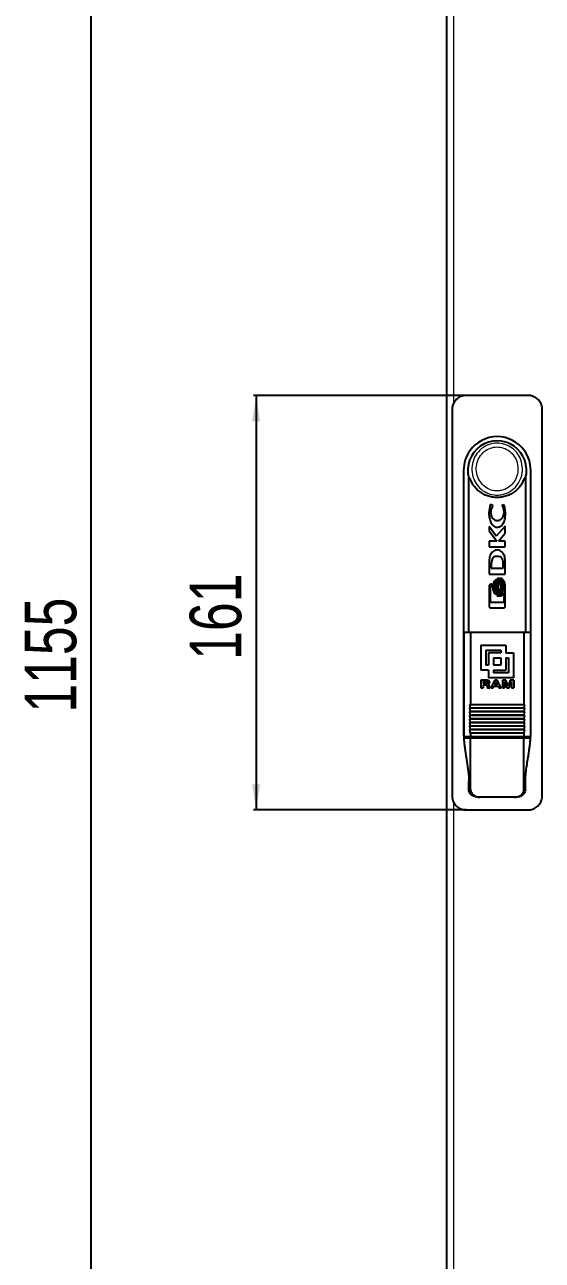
# Model space of a CAD drawing. Header units: millimetres. Extents: x -542 to 1728, y -422 to 1043.
# Drawn here: x -542 to -341.2, y 58.2 to 538.1 of the extents above; entities that cross this region are included whole.
import ezdxf

# ---------------------------------------------------------------- set-up
doc = ezdxf.new("R2010")
doc.units = ezdxf.units.MM
doc.layers.add('FORMAT', color=7, linetype='Continuous')
doc.styles.add('SLDTEXTSTYLE0', font='TXT', dxfattribs={"width": 0.75})
doc.dimstyles.new('SLDDIMSTYLE0', dxfattribs={"dimtxt": 20, "dimasz": 10, "dimexe": 0, "dimexo": 0.0625, "dimgap": 5, "dimtad": 2, "dimdec": 1, "dimrnd": 1e-09, "dimzin": 12, "dimdsep": 46, "dimtxsty": 'SLDTEXTSTYLE0', "dimsah": 1, "dimcen": 0.09, "dimadec": 0, "dimazin": 3, "dimtfac": 1, "dimtofl": 0, "dimtmove": 0, "dimatfit": 3, "dimfxl": 0, "dimfrac": 2, "dimtolj": 1, "dimtzin": 12, "dimarcsym": 0})

# ---------------------------------------------------------------- blocks, each defined once
blk = doc.blocks.new('_D_1')
at = {"layer": 'FORMAT'}
for p, q in [((-378.22, 891.13), (-517.22, 891.13)), ((-516.22, -263.87), (-516.22, 891.13)), ((-378.22, -263.87), (-517.22, -263.87))]:
    blk.add_line(p, q, dxfattribs=at)
for points in [[(-516.22, 891.13), (-517.76, 881.13), (-514.68, 881.13)], [(-516.22, -263.87), (-514.68, -253.87), (-517.76, -253.87)]]:
    blk.add_solid(points, dxfattribs=at)
at = {"layer": 'FORMAT', "insert": (-542, 270.97), "char_height": 20, "attachment_point": 1, "rotation": 90, "style": 'SLDTEXTSTYLE0'}
blk.add_mtext('1155', dxfattribs=at)
blk = doc.blocks.new('_D_2')
at = {"layer": 'FORMAT'}
for p, q in [((-370.72, 394.13), (-453.22, 394.13)), ((-452.22, 394.13), (-452.22, 233.13)), ((-370.72, 233.13), (-453.22, 233.13))]:
    blk.add_line(p, q, dxfattribs=at)
for points in [[(-452.22, 394.13), (-453.76, 384.13), (-450.68, 384.13)], [(-452.22, 233.13), (-450.68, 243.13), (-453.76, 243.13)]]:
    blk.add_solid(points, dxfattribs=at)
at = {"layer": 'FORMAT', "insert": (-478, 291.46), "char_height": 20, "attachment_point": 1, "rotation": 90, "style": 'SLDTEXTSTYLE0'}
blk.add_mtext('161', dxfattribs=at)

msp = doc.modelspace()

# ---------------------------------------------------------------- linework, layer by layer
at = {"color": 7, "linetype": 'Continuous', "lineweight": 25}
for p, q in [((-378.21, -263.87), (-378.21, 891.13)), ((-346.71, 394.13), (-370.71, 394.13)), ((-376.21, 388.63), (-376.21, 238.63)), ((-341.21, 238.63), (-341.21, 388.63)), ((-371.71, 365.13), (-371.71, 262.13)), ((-345.71, 262.13), (-345.71, 365.13)), ((-369.71, 302.13), (-369.71, 362.13)), ((-369.71, 362.13), (-369.71, 362.13)), ((-347.71, 362.13), (-347.71, 302.13)), ((-347.71, 362.13), (-347.71, 362.13)), ((-361.41, 351.8), (-361.94, 348.64)), ((-360.33, 351.42), (-361.41, 351.8)), ((-360.33, 351.13), (-360.33, 351.42)), ((-355.92, 351.4), (-356.73, 351.68)), ((-356.73, 351.68), (-356.73, 351.45)), ((-355.49, 348.62), (-355.92, 351.4)), ((-359.07, 339.46), (-361.86, 343.25)), ((-361.86, 343.25), (-361.86, 341.56)), ((-361.86, 341.56), (-358.9, 337.57)), ((-355.57, 343.34), (-359.07, 339.46)), ((-355.57, 340.6), (-355.57, 343.34)), ((-358.9, 337.57), (-361.86, 337.57)), ((-361.86, 337.57), (-361.86, 335.34)), ((-358.21, 337.57), (-355.57, 340.6)), ((-355.57, 337.57), (-358.21, 337.57)), ((-355.57, 335.34), (-355.57, 337.57)), ((-361.86, 335.34), (-355.57, 335.34)), ((-355.59, 329.77), (-355.77, 331.39)), ((-361.85, 328.94), (-361.85, 324.71)), ((-360.9, 329.6), (-360.98, 328.63)), ((-360.98, 328.63), (-360.98, 327.07)), ((-360.98, 327.07), (-356.34, 327.07)), ((-356.34, 327.07), (-356.34, 328.49)), ((-355.56, 328.77), (-355.59, 329.77)), ((-355.56, 328.74), (-355.56, 328.77)), ((-355.56, 328.72), (-355.56, 328.74)), ((-355.56, 324.71), (-355.56, 328.72)), ((-361.85, 324.71), (-355.56, 324.71)), ((-358.75, 322.48), (-358.98, 322.62)), ((-358.01, 323), (-358.69, 323)), ((-358.38, 322.08), (-358.61, 322.36)), ((-358, 321.26), (-358.23, 321.83)), ((-356.92, 323), (-357.62, 323)), ((-361.86, 320.12), (-361.86, 312.28)), ((-361.35, 313.74), (-361.35, 319.98)), ((-361.35, 319.98), (-360.77, 319.98)), ((-360.77, 320.77), (-361.2, 320.77)), ((-360.77, 319.98), (-360.77, 320.77)), ((-359.04, 316.81), (-358.77, 316.94)), ((-358.62, 317.06), (-358.38, 317.33)), ((-358.27, 319.7), (-358, 321.26)), ((-357.99, 318.13), (-358.27, 319.7)), ((-358.23, 317.57), (-357.99, 318.13)), ((-356.06, 317.42), (-356.06, 313.74)), ((-355.57, 312.28), (-355.57, 320.12)), ((-356.06, 313.74), (-361.35, 313.74)), ((-358.84, 316.34), (-358.17, 316.34)), ((-357.77, 316.34), (-357.07, 316.34)), ((-361.2, 311.63), (-356.23, 311.63)), ((-371.68, 302.13), (-371.68, 261.63)), ((-371.68, 302.13), (-369.06, 302.13)), ((-369.06, 302.13), (-348.37, 302.13)), ((-369.06, 302.13), (-369.06, 274.13)), ((-348.37, 302.13), (-348.37, 274.13)), ((-348.37, 302.13), (-345.75, 302.13)), ((-345.75, 302.13), (-345.75, 261.63)), ((-365.06, 297.13), (-355.3, 297.13)), ((-365.06, 297.13), (-365.06, 287.37)), ((-363.1, 295.17), (-363.1, 289.32)), ((-363.1, 295.17), (-357.25, 295.17)), ((-357.25, 294.2), (-362.13, 294.2)), ((-362.13, 294.2), (-362.13, 289.32)), ((-357.25, 295.17), (-357.25, 294.2)), ((-355.3, 297.13), (-355.3, 294.2)), ((-355.3, 294.2), (-352.37, 294.2)), ((-352.37, 294.2), (-352.37, 284.44)), ((-362.13, 289.32), (-363.1, 289.32)), ((-360.18, 292.25), (-360.18, 289.32)), ((-360.18, 292.25), (-357.25, 292.25)), ((-357.25, 289.32), (-360.18, 289.32)), ((-357.25, 292.25), (-357.25, 289.32)), ((-355.3, 292.25), (-355.3, 287.37)), ((-355.3, 292.25), (-354.32, 292.25)), ((-354.32, 292.25), (-354.32, 286.39)), ((-362.13, 287.37), (-365.06, 287.37)), ((-362.99, 283.56), (-365.05, 283.56)), ((-365.05, 283.56), (-365.05, 280.59)), ((-362.13, 287.37), (-362.13, 284.44)), ((-352.37, 284.44), (-362.13, 284.44)), ((-359.67, 283.56), (-361.21, 280.59)), ((-360.18, 287.37), (-360.18, 286.39)), ((-360.18, 287.37), (-355.3, 287.37)), ((-354.32, 286.39), (-360.18, 286.39)), ((-358.65, 283.56), (-359.67, 283.56)), ((-357.1, 280.59), (-358.65, 283.56)), ((-355.33, 283.56), (-356.64, 283.56)), ((-356.64, 283.56), (-356.64, 280.59)), ((-354.47, 281.3), (-355.33, 283.56)), ((-353.62, 283.56), (-354.47, 281.3)), ((-352.3, 283.56), (-353.62, 283.56)), ((-352.3, 283.56), (-352.3, 280.59)), ((-365.05, 280.59), (-364.18, 280.59)), ((-364.18, 283.07), (-364.18, 282.27)), ((-364.18, 283.07), (-363.11, 283.07)), ((-363.15, 282.27), (-364.18, 282.27)), ((-364.18, 281.77), (-364.18, 280.59)), ((-364.18, 281.77), (-363.25, 281.77)), ((-362.62, 281.29), (-362.6, 280.97)), ((-362.47, 280.59), (-361.51, 280.59)), ((-361.68, 281.03), (-361.7, 281.39)), ((-361.68, 281.03), (-361.68, 281.02)), ((-361.51, 280.69), (-361.51, 280.59)), ((-361.21, 280.59), (-360.27, 280.59)), ((-360.27, 280.59), (-359.99, 281.2)), ((-359.99, 281.2), (-358.32, 281.2)), ((-359.76, 281.7), (-359.16, 282.97)), ((-358.56, 281.7), (-359.76, 281.7)), ((-359.16, 282.97), (-358.56, 281.7)), ((-358.32, 281.2), (-358.03, 280.59)), ((-358.03, 280.59), (-357.1, 280.59)), ((-356.64, 280.59), (-355.8, 280.59)), ((-355.8, 282.99), (-355.8, 280.59)), ((-355.8, 282.99), (-354.93, 280.59)), ((-354.93, 280.59), (-354.01, 280.59)), ((-354.01, 280.59), (-353.14, 282.99)), ((-353.14, 282.99), (-353.14, 280.59)), ((-353.14, 280.59), (-352.3, 280.59)), ((-369.31, 274.03), (-369.11, 274.03)), ((-348.32, 274.03), (-369.11, 274.03)), ((-348.32, 274.03), (-348.11, 274.03)), ((-348.32, 272.63), (-369.11, 272.63)), ((-348.32, 271.23), (-369.11, 271.23)), ((-348.32, 269.83), (-369.11, 269.83)), ((-348.32, 272.63), (-348.11, 272.63)), ((-348.32, 271.23), (-348.11, 271.23)), ((-348.32, 269.83), (-348.11, 269.83)), ((-369.31, 268.43), (-369.11, 268.43)), ((-348.32, 268.43), (-369.11, 268.43)), ((-348.32, 267.03), (-369.11, 267.03)), ((-348.32, 265.63), (-369.11, 265.63)), ((-348.32, 264.23), (-369.11, 264.23)), ((-348.32, 268.43), (-348.11, 268.43)), ((-348.32, 267.03), (-348.11, 267.03)), ((-348.32, 265.63), (-348.11, 265.63)), ((-348.32, 264.23), (-348.11, 264.23)), ((-371.68, 261.63), (-369.06, 261.63)), ((-371.68, 261.13), (-369.06, 261.13)), ((-369.71, 261.13), (-369.71, 261.63)), ((-369.06, 262.92), (-369.06, 261.63)), ((-369.06, 261.63), (-348.37, 261.63)), ((-369.06, 241.13), (-369.06, 261.13)), ((-369.06, 261.13), (-348.37, 261.13)), ((-348.37, 262.92), (-348.37, 261.63)), ((-348.37, 261.63), (-345.75, 261.63)), ((-348.37, 241.13), (-348.37, 261.13)), ((-348.37, 261.13), (-345.75, 261.13)), ((-347.71, 261.63), (-347.71, 261.13)), ((-369.67, 241.13), (-369.67, 244.21)), ((-347.75, 241.13), (-347.75, 244.21)), ((-365.44, 238.13), (-366.37, 238.13)), ((-351.98, 238.13), (-365.44, 238.13)), ((-351.05, 238.13), (-351.98, 238.13)), ((-370.71, 233.13), (-346.71, 233.13))]:
    msp.add_line(p, q, dxfattribs=at)
at = {"color": 8, "linetype": 'Continuous', "lineweight": 18}
for p, q in [((-375.61, 888.53), (-375.61, 391.09)), ((-369.06, 274.13), (-348.37, 274.13)), ((-369.67, 241.13), (-369.06, 241.13)), ((-348.37, 241.13), (-347.75, 241.13)), ((-375.61, 236.14), (-375.61, -261.27))]:
    msp.add_line(p, q, dxfattribs=at)
at = {"color": 7, "linetype": 'Continuous', "lineweight": 25}
for centre, radius, start, end in [((-358.71, 365.13), 11.4, 344.7449, 195.2575), ((-358.71, 365.13), 13, 35.3944, 144.6056), ((-358.71, 365.13), 13, 144.6056, 180), ((-358.71, 365.13), 13, 0, 35.3944), ((-358.71, 262.13), 13, 180, 184.4117), ((-358.71, 262.13), 13, 355.5883, 0)]:
    msp.add_arc(centre, radius, start, end, dxfattribs=at)
for points, knots in [([(-370.71, 394.13), (-370.79, 394.12), (-371.02, 394.12), (-371.4, 394.09), (-371.86, 394.01), (-372.24, 393.91), (-372.65, 393.78), (-373.07, 393.6), (-373.55, 393.35), (-373.9, 393.12), (-374.3, 392.8), (-374.74, 392.4), (-375.13, 391.92), (-375.47, 391.41), (-375.76, 390.86), (-375.97, 390.27), (-376.1, 389.74), (-376.19, 389.23), (-376.21, 388.83), (-376.21, 388.63)], [0, 0, 0, 0, 0.026424, 0.079552, 0.133251, 0.187532, 0.214832, 0.284406, 0.346388, 0.402337, 0.429637, 0.5244, 0.60697, 0.644371, 0.739133, 0.821703, 0.859104, 0.929309, 1, 1, 1, 1]), ([(-341.21, 388.63), (-341.23, 388.93), (-341.26, 389.55), (-341.5, 390.45), (-341.88, 391.3), (-342.39, 392.07), (-343.03, 392.75), (-343.78, 393.31), (-344.61, 393.74), (-345.39, 393.98), (-346.1, 394.11), (-346.51, 394.12), (-346.71, 394.13)], [0, 0, 0, 0, 0.105841, 0.214751, 0.320592, 0.429503, 0.535345, 0.644257, 0.7501, 0.859012, 0.929074, 1, 1, 1, 1]), ([(-347.71, 362.13), (-347.75, 362.03), (-347.82, 361.85), (-347.96, 361.82), (-348.08, 361.84), (-348.13, 361.91), (-348.15, 361.9), (-348.18, 361.86), (-348.26, 361.72), (-348.43, 361.35), (-348.68, 360.76), (-349.13, 359.87), (-349.82, 358.82), (-350.87, 357.61), (-352.19, 356.51), (-353.77, 355.58), (-355.5, 354.91), (-357.32, 354.53), (-359.21, 354.46), (-361.08, 354.69), (-362.9, 355.24), (-364.58, 356.07), (-366.11, 357.19), (-367.26, 358.38), (-368.11, 359.56), (-368.61, 360.46), (-368.94, 361.21), (-369.12, 361.62), (-369.23, 361.84), (-369.26, 361.89), (-369.28, 361.91), (-369.31, 361.89), (-369.4, 361.82), (-369.52, 361.81), (-369.64, 361.91), (-369.69, 362.05), (-369.71, 362.13)], [0, 0, 0, 0, 0.029866, 0.060771, 0.080581, 0.084244, 0.085862, 0.08847, 0.091879, 0.103764, 0.126235, 0.148889, 0.193609, 0.239219, 0.292874, 0.34803, 0.402686, 0.458886, 0.514249, 0.571205, 0.626758, 0.683939, 0.739166, 0.796042, 0.832708, 0.869862, 0.888172, 0.906854, 0.910284, 0.912985, 0.914825, 0.916689, 0.924521, 0.95598, 0.977796, 1, 1, 1, 1]), ([(-361.12, 348.7), (-361.08, 349.14), (-361.02, 350.02), (-360.56, 350.76), (-360.33, 351.13)], [0, 0, 0, 0, 0.500963, 1, 1, 1, 1]), ([(-356.73, 351.45), (-356.56, 351.01), (-356.23, 350.12), (-356.19, 349.17), (-356.17, 348.7)], [0, 0, 0, 0, 0.500084, 1, 1, 1, 1]), ([(-361.94, 348.64), (-361.91, 348.05), (-361.86, 346.87), (-361.36, 345.17), (-360.62, 343.85), (-359.79, 343.2), (-359.24, 342.97), (-358.94, 342.95), (-358.79, 342.94)], [0, 0, 0, 0, 0.250282, 0.499393, 0.748791, 0.874699, 0.937286, 1, 1, 1, 1]), ([(-358.64, 345.44), (-358.83, 345.46), (-359.21, 345.49), (-359.72, 345.75), (-360.16, 346.11), (-360.63, 346.7), (-361.03, 347.57), (-361.09, 348.32), (-361.12, 348.7)], [0, 0, 0, 0, 0.124416, 0.248357, 0.373982, 0.500169, 0.7494, 1, 1, 1, 1]), ([(-358.79, 342.94), (-358.49, 342.96), (-357.87, 343.02), (-357.05, 343.48), (-356.43, 344.18), (-355.88, 345.28), (-355.54, 346.79), (-355.51, 348.01), (-355.49, 348.62)], [0, 0, 0, 0, 0.125262, 0.250124, 0.375384, 0.500707, 0.750322, 1, 1, 1, 1]), ([(-356.17, 348.7), (-356.2, 348.33), (-356.25, 347.57), (-356.65, 346.7), (-357.12, 346.11), (-357.56, 345.75), (-358.07, 345.49), (-358.45, 345.46), (-358.64, 345.44)], [0, 0, 0, 0, 0.249965, 0.497821, 0.623014, 0.748581, 0.874284, 1, 1, 1, 1]), ([(-361.2, 332.47), (-361.33, 332.2), (-361.59, 331.65), (-361.8, 330.45), (-361.83, 329.54), (-361.85, 328.94)], [0, 0, 0, 0, 0.249362, 0.499672, 1, 1, 1, 1]), ([(-355.77, 331.39), (-355.86, 331.68), (-356.04, 332.28), (-356.55, 333.07), (-357.24, 333.71), (-358.1, 334.11), (-359.05, 334.16), (-359.94, 333.85), (-360.68, 333.25), (-361.03, 332.73), (-361.2, 332.47)], [0, 0, 0, 0, 0.125557, 0.25014, 0.375477, 0.500068, 0.624419, 0.749377, 0.874071, 1, 1, 1, 1]), ([(-358.69, 331.62), (-358.98, 331.62), (-359.4, 331.6), (-359.94, 331.42), (-360.3, 331.18), (-360.54, 330.82), (-360.75, 330.3), (-360.84, 329.88), (-360.9, 329.6)], [0, 0, 0, 0, 0.249432, 0.37514, 0.499356, 0.623458, 0.749245, 1, 1, 1, 1]), ([(-356.34, 328.49), (-356.35, 328.87), (-356.37, 329.62), (-356.57, 330.57), (-357.05, 331.17), (-357.72, 331.57), (-358.3, 331.6), (-358.69, 331.62)], [0, 0, 0, 0, 0.248427, 0.497372, 0.622903, 0.74851, 1, 1, 1, 1]), ([(-358.98, 322.62), (-359.11, 322.56), (-359.37, 322.44), (-359.78, 322.02), (-360.14, 321.39), (-360.39, 320.56), (-360.42, 319.99), (-360.43, 319.7)], [0, 0, 0, 0, 0.1246, 0.248977, 0.500405, 0.749333, 1, 1, 1, 1]), ([(-359.92, 319.7), (-359.87, 320.22), (-359.8, 321), (-359.35, 321.96), (-358.95, 322.31), (-358.75, 322.48)], [0, 0, 0, 0, 0.4989654, 0.749922, 1, 1, 1, 1]), ([(-358.61, 322.36), (-358.78, 322.18), (-359.12, 321.83), (-359.51, 320.92), (-359.58, 320.19), (-359.62, 319.7)], [0, 0, 0, 0, 0.2501927, 0.5001584, 1, 1, 1, 1]), ([(-359.11, 319.7), (-359.08, 320.13), (-359.04, 320.76), (-358.74, 321.56), (-358.5, 321.9), (-358.38, 322.08)], [0, 0, 0, 0, 0.50146, 0.750257, 1, 1, 1, 1]), ([(-358.23, 321.83), (-358.4, 321.49), (-358.73, 320.83), (-358.77, 320.08), (-358.78, 319.7)], [0, 0, 0, 0, 0.498433, 1, 1, 1, 1]), ([(-358.69, 323), (-358.56, 322.91), (-358.3, 322.74), (-357.93, 322.24), (-357.46, 321.25), (-357.39, 320.32), (-357.34, 319.7)], [0, 0, 0, 0, 0.1256783, 0.2511395, 0.5015899, 1, 1, 1, 1]), ([(-356.67, 319.7), (-356.72, 320.32), (-356.79, 321.25), (-357.25, 322.23), (-357.62, 322.74), (-357.88, 322.91), (-358.01, 323)], [0, 0, 0, 0, 0.496168, 0.747703, 0.874111, 1, 1, 1, 1]), ([(-357.62, 323), (-357.49, 322.91), (-357.23, 322.74), (-356.86, 322.24), (-356.39, 321.25), (-356.32, 320.32), (-356.28, 319.7)], [0, 0, 0, 0, 0.125677, 0.251137, 0.501585, 1, 1, 1, 1]), ([(-355.57, 320.12), (-355.59, 320.39), (-355.64, 320.94), (-355.93, 321.71), (-356.26, 322.31), (-356.58, 322.76), (-356.81, 322.92), (-356.92, 323)], [0, 0, 0, 0, 0.249822, 0.49931, 0.748741, 0.874879, 1, 1, 1, 1]), ([(-361.2, 320.77), (-361.28, 320.76), (-361.46, 320.74), (-361.67, 320.59), (-361.8, 320.41), (-361.85, 320.25), (-361.86, 320.16), (-361.86, 320.12)], [0, 0, 0, 0, 0.249445, 0.498999, 0.74851, 0.873859, 1, 1, 1, 1]), ([(-360.43, 319.7), (-360.42, 319.42), (-360.39, 318.86), (-360.15, 318.05), (-359.81, 317.42), (-359.41, 317.01), (-359.16, 316.87), (-359.04, 316.81)], [0, 0, 0, 0, 0.2487307, 0.4973773, 0.750528, 0.8752331, 1, 1, 1, 1]), ([(-358.77, 316.94), (-358.97, 317.12), (-359.36, 317.46), (-359.8, 318.42), (-359.87, 319.19), (-359.92, 319.7)], [0, 0, 0, 0, 0.249575, 0.500842, 1, 1, 1, 1]), ([(-359.62, 319.7), (-359.58, 319.22), (-359.51, 318.49), (-359.12, 317.59), (-358.79, 317.24), (-358.62, 317.06)], [0, 0, 0, 0, 0.499584, 0.749527, 1, 1, 1, 1]), ([(-358.38, 317.33), (-358.5, 317.51), (-358.74, 317.85), (-359.03, 318.65), (-359.08, 319.28), (-359.11, 319.7)], [0, 0, 0, 0, 0.2508953, 0.500775, 1, 1, 1, 1]), ([(-357.34, 319.7), (-357.39, 319.06), (-357.47, 318.09), (-357.98, 317.07), (-358.4, 316.56), (-358.69, 316.41), (-358.84, 316.34)], [0, 0, 0, 0, 0.497146, 0.748374, 0.87465, 1, 1, 1, 1]), ([(-358.78, 319.7), (-358.77, 319.33), (-358.73, 318.58), (-358.39, 317.91), (-358.23, 317.57)], [0, 0, 0, 0, 0.501471, 1, 1, 1, 1]), ([(-358.17, 316.34), (-358.02, 316.41), (-357.73, 316.56), (-357.31, 317.07), (-356.8, 318.08), (-356.72, 319.06), (-356.67, 319.7)], [0, 0, 0, 0, 0.125292, 0.251009, 0.501049, 1, 1, 1, 1]), ([(-356.28, 319.7), (-356.33, 319.06), (-356.4, 318.09), (-356.91, 317.07), (-357.34, 316.56), (-357.63, 316.41), (-357.77, 316.34)], [0, 0, 0, 0, 0.497154, 0.74838, 0.874653, 1, 1, 1, 1]), ([(-357.07, 316.34), (-356.96, 316.39), (-356.73, 316.5), (-356.36, 316.86), (-356.18, 317.19), (-356.06, 317.42)], [0, 0, 0, 0, 0.248111, 0.495863, 1, 1, 1, 1]), ([(-361.86, 312.28), (-361.86, 312.23), (-361.85, 312.15), (-361.8, 311.98), (-361.67, 311.8), (-361.46, 311.65), (-361.28, 311.64), (-361.2, 311.63)], [0, 0, 0, 0, 0.125388, 0.250591, 0.500192, 0.749805, 1, 1, 1, 1]), ([(-356.23, 311.63), (-356.14, 311.64), (-355.97, 311.65), (-355.75, 311.8), (-355.63, 311.98), (-355.58, 312.15), (-355.57, 312.23), (-355.57, 312.28)], [0, 0, 0, 0, 0.249437, 0.498997, 0.748516, 0.87386, 1, 1, 1, 1]), ([(-361.59, 282.73), (-361.6, 282.82), (-361.61, 282.98), (-361.72, 283.19), (-361.91, 283.36), (-362.33, 283.54), (-362.72, 283.56), (-362.99, 283.56)], [0, 0, 0, 0, 0.149141, 0.264134, 0.378852, 0.560232, 1, 1, 1, 1]), ([(-363.25, 281.77), (-363.14, 281.77), (-362.98, 281.77), (-362.81, 281.71), (-362.72, 281.64), (-362.66, 281.54), (-362.63, 281.42), (-362.62, 281.33), (-362.62, 281.29)], [0, 0, 0, 0, 0.362307, 0.499762, 0.603895, 0.707751, 0.888159, 1, 1, 1, 1]), ([(-362.46, 282.67), (-362.47, 282.63), (-362.47, 282.55), (-362.53, 282.45), (-362.62, 282.36), (-362.83, 282.28), (-363.01, 282.27), (-363.15, 282.27)], [0, 0, 0, 0, 0.144848, 0.259554, 0.374146, 0.548842, 1, 1, 1, 1]), ([(-363.11, 283.07), (-362.97, 283.06), (-362.79, 283.06), (-362.59, 282.95), (-362.51, 282.86), (-362.47, 282.77), (-362.47, 282.7), (-362.46, 282.67)], [0, 0, 0, 0, 0.464779, 0.639498, 0.766783, 0.894486, 1, 1, 1, 1]), ([(-362.6, 280.97), (-362.6, 280.94), (-362.59, 280.87), (-362.57, 280.75), (-362.52, 280.65), (-362.48, 280.6), (-362.47, 280.59)], [0, 0, 0, 0, 0.2561394, 0.5126978, 0.9190221, 1, 1, 1, 1]), ([(-362.23, 282.03), (-362.11, 282.06), (-361.93, 282.12), (-361.73, 282.29), (-361.62, 282.48), (-361.59, 282.63), (-361.59, 282.71), (-361.59, 282.73)], [0, 0, 0, 0, 0.331473, 0.546481, 0.762526, 0.960277, 1, 1, 1, 1]), ([(-361.7, 281.39), (-361.71, 281.49), (-361.73, 281.65), (-361.84, 281.84), (-362, 281.97), (-362.14, 282.01), (-362.23, 282.03)], [0, 0, 0, 0, 0.336422, 0.52346, 0.710673, 1, 1, 1, 1]), ([(-361.51, 280.69), (-361.54, 280.7), (-361.59, 280.72), (-361.65, 280.8), (-361.68, 280.9), (-361.68, 280.98), (-361.68, 281.02)], [0, 0, 0, 0, 0.20263, 0.420406, 0.728008, 1, 1, 1, 1]), ([(-369.06, 272.73), (-369.1, 272.94), (-369.17, 273.27), (-369.25, 273.7), (-369.29, 273.92), (-369.31, 274.03)], [0, 0, 0, 0, 0.499993, 0.749996, 1, 1, 1, 1]), ([(-369.11, 274.03), (-369.1, 274.03), (-369.09, 274.03), (-369.07, 274.05), (-369.06, 274.08), (-369.06, 274.11), (-369.06, 274.12), (-369.06, 274.13)], [0, 0, 0, 0, 0.295691, 0.568687, 0.759853, 0.951912, 1, 1, 1, 1]), ([(-348.37, 274.13), (-348.37, 274.12), (-348.37, 274.1), (-348.36, 274.07), (-348.35, 274.05), (-348.34, 274.03), (-348.32, 274.03), (-348.32, 274.03)], [0, 0, 0, 0, 0.1717087, 0.3429843, 0.5250053, 0.735802, 1, 1, 1, 1]), ([(-348.11, 274.03), (-348.13, 273.92), (-348.19, 273.65), (-348.27, 273.21), (-348.34, 272.89), (-348.37, 272.73)], [0, 0, 0, 0, 0.249996, 0.624995, 1, 1, 1, 1]), ([(-369.06, 271.33), (-369.1, 271.54), (-369.17, 271.87), (-369.25, 272.3), (-369.29, 272.52), (-369.31, 272.63)], [0, 0, 0, 0, 0.499993, 0.749996, 1, 1, 1, 1]), ([(-369.06, 269.93), (-369.1, 270.14), (-369.17, 270.47), (-369.25, 270.9), (-369.29, 271.12), (-369.31, 271.23)], [0, 0, 0, 0, 0.499993, 0.749996, 1, 1, 1, 1]), ([(-369.06, 268.53), (-369.1, 268.74), (-369.17, 269.07), (-369.25, 269.5), (-369.29, 269.72), (-369.31, 269.83)], [0, 0, 0, 0, 0.499993, 0.749996, 1, 1, 1, 1]), ([(-369.11, 272.63), (-369.1, 272.63), (-369.09, 272.63), (-369.07, 272.65), (-369.06, 272.68), (-369.06, 272.71), (-369.06, 272.72), (-369.06, 272.73)], [0, 0, 0, 0, 0.295691, 0.568687, 0.759853, 0.951912, 1, 1, 1, 1]), ([(-369.11, 271.23), (-369.1, 271.23), (-369.09, 271.23), (-369.07, 271.25), (-369.06, 271.28), (-369.06, 271.31), (-369.06, 271.32), (-369.06, 271.33)], [0, 0, 0, 0, 0.2956914, 0.5686867, 0.7598531, 0.9519121, 1, 1, 1, 1]), ([(-369.11, 269.83), (-369.1, 269.83), (-369.09, 269.83), (-369.07, 269.85), (-369.06, 269.88), (-369.06, 269.91), (-369.06, 269.92), (-369.06, 269.93)], [0, 0, 0, 0, 0.2956914, 0.5686867, 0.7598531, 0.9519121, 1, 1, 1, 1]), ([(-348.37, 272.73), (-350.29, 272.73), (-354.15, 272.73), (-361.07, 272.73), (-366.03, 272.73), (-369.06, 272.73)], [0, 0, 0, 0, 0.280051, 0.560047, 1, 1, 1, 1]), ([(-348.37, 271.33), (-350.29, 271.33), (-354.15, 271.33), (-361.07, 271.33), (-366.03, 271.33), (-369.06, 271.33)], [0, 0, 0, 0, 0.280051, 0.560047, 1, 1, 1, 1]), ([(-348.37, 269.93), (-350.29, 269.93), (-354.15, 269.93), (-361.07, 269.93), (-366.03, 269.93), (-369.06, 269.93)], [0, 0, 0, 0, 0.280051, 0.560047, 1, 1, 1, 1]), ([(-348.37, 272.73), (-348.37, 272.72), (-348.37, 272.7), (-348.36, 272.67), (-348.35, 272.65), (-348.34, 272.63), (-348.32, 272.63), (-348.32, 272.63)], [0, 0, 0, 0, 0.171709, 0.342984, 0.525005, 0.735802, 1, 1, 1, 1]), ([(-348.11, 272.63), (-348.13, 272.52), (-348.19, 272.25), (-348.27, 271.81), (-348.34, 271.49), (-348.37, 271.33)], [0, 0, 0, 0, 0.249996, 0.624995, 1, 1, 1, 1]), ([(-348.37, 271.33), (-348.37, 271.32), (-348.37, 271.3), (-348.36, 271.27), (-348.35, 271.25), (-348.34, 271.23), (-348.32, 271.23), (-348.32, 271.23)], [0, 0, 0, 0, 0.1717087, 0.3429843, 0.5250053, 0.735802, 1, 1, 1, 1]), ([(-348.11, 271.23), (-348.13, 271.12), (-348.19, 270.85), (-348.27, 270.41), (-348.34, 270.09), (-348.37, 269.93)], [0, 0, 0, 0, 0.249996, 0.624995, 1, 1, 1, 1]), ([(-348.37, 269.93), (-348.37, 269.92), (-348.37, 269.9), (-348.36, 269.87), (-348.35, 269.85), (-348.34, 269.83), (-348.32, 269.83), (-348.32, 269.83)], [0, 0, 0, 0, 0.171709, 0.342984, 0.525005, 0.735802, 1, 1, 1, 1]), ([(-348.11, 269.83), (-348.13, 269.72), (-348.19, 269.45), (-348.27, 269.01), (-348.34, 268.69), (-348.37, 268.53)], [0, 0, 0, 0, 0.249996, 0.6249953, 1, 1, 1, 1]), ([(-369.06, 267.13), (-369.1, 267.34), (-369.17, 267.67), (-369.25, 268.1), (-369.29, 268.32), (-369.31, 268.43)], [0, 0, 0, 0, 0.4999933, 0.7499958, 1, 1, 1, 1]), ([(-369.06, 265.73), (-369.1, 265.94), (-369.17, 266.27), (-369.25, 266.7), (-369.29, 266.92), (-369.31, 267.03)], [0, 0, 0, 0, 0.499993, 0.749996, 1, 1, 1, 1]), ([(-369.06, 264.33), (-369.1, 264.54), (-369.17, 264.87), (-369.25, 265.3), (-369.29, 265.52), (-369.31, 265.63)], [0, 0, 0, 0, 0.499993, 0.749996, 1, 1, 1, 1]), ([(-369.06, 262.93), (-369.1, 263.14), (-369.17, 263.47), (-369.25, 263.9), (-369.29, 264.12), (-369.31, 264.23)], [0, 0, 0, 0, 0.499993, 0.749996, 1, 1, 1, 1]), ([(-369.11, 268.43), (-369.1, 268.43), (-369.09, 268.43), (-369.07, 268.45), (-369.06, 268.48), (-369.06, 268.51), (-369.06, 268.52), (-369.06, 268.53)], [0, 0, 0, 0, 0.295691, 0.568687, 0.759853, 0.951912, 1, 1, 1, 1]), ([(-369.11, 267.03), (-369.1, 267.03), (-369.09, 267.03), (-369.07, 267.05), (-369.06, 267.08), (-369.06, 267.11), (-369.06, 267.12), (-369.06, 267.13)], [0, 0, 0, 0, 0.295691, 0.568687, 0.759853, 0.951912, 1, 1, 1, 1]), ([(-369.11, 265.63), (-369.1, 265.63), (-369.09, 265.63), (-369.07, 265.65), (-369.06, 265.68), (-369.06, 265.71), (-369.06, 265.72), (-369.06, 265.73)], [0, 0, 0, 0, 0.295691, 0.568687, 0.759853, 0.951912, 1, 1, 1, 1]), ([(-369.11, 264.23), (-369.1, 264.23), (-369.09, 264.23), (-369.07, 264.25), (-369.06, 264.28), (-369.06, 264.31), (-369.06, 264.32), (-369.06, 264.33)], [0, 0, 0, 0, 0.295691, 0.568687, 0.759853, 0.951912, 1, 1, 1, 1]), ([(-348.37, 268.53), (-350.29, 268.53), (-354.15, 268.53), (-361.07, 268.53), (-366.03, 268.53), (-369.06, 268.53)], [0, 0, 0, 0, 0.280051, 0.560047, 1, 1, 1, 1]), ([(-348.37, 267.13), (-350.29, 267.13), (-354.15, 267.13), (-361.07, 267.13), (-366.03, 267.13), (-369.06, 267.13)], [0, 0, 0, 0, 0.2800507, 0.5600468, 1, 1, 1, 1]), ([(-348.37, 265.73), (-350.29, 265.73), (-354.15, 265.73), (-361.07, 265.73), (-366.03, 265.73), (-369.06, 265.73)], [0, 0, 0, 0, 0.280051, 0.560047, 1, 1, 1, 1]), ([(-348.37, 264.33), (-350.29, 264.33), (-354.15, 264.33), (-361.07, 264.33), (-366.03, 264.33), (-369.06, 264.33)], [0, 0, 0, 0, 0.280051, 0.560047, 1, 1, 1, 1]), ([(-348.37, 268.53), (-348.37, 268.52), (-348.37, 268.5), (-348.36, 268.47), (-348.35, 268.45), (-348.34, 268.43), (-348.32, 268.43), (-348.32, 268.43)], [0, 0, 0, 0, 0.171709, 0.342984, 0.525005, 0.735802, 1, 1, 1, 1]), ([(-348.11, 268.43), (-348.13, 268.32), (-348.19, 268.05), (-348.27, 267.61), (-348.34, 267.29), (-348.37, 267.13)], [0, 0, 0, 0, 0.249996, 0.624995, 1, 1, 1, 1]), ([(-348.37, 267.13), (-348.37, 267.12), (-348.37, 267.1), (-348.36, 267.07), (-348.35, 267.05), (-348.34, 267.03), (-348.32, 267.03), (-348.32, 267.03)], [0, 0, 0, 0, 0.171709, 0.342984, 0.525005, 0.735802, 1, 1, 1, 1]), ([(-348.11, 267.03), (-348.13, 266.92), (-348.19, 266.65), (-348.27, 266.21), (-348.34, 265.89), (-348.37, 265.73)], [0, 0, 0, 0, 0.249996, 0.624995, 1, 1, 1, 1]), ([(-348.37, 265.73), (-348.37, 265.72), (-348.37, 265.7), (-348.36, 265.67), (-348.35, 265.65), (-348.34, 265.63), (-348.32, 265.63), (-348.32, 265.63)], [0, 0, 0, 0, 0.171709, 0.342984, 0.525005, 0.735802, 1, 1, 1, 1]), ([(-348.11, 265.63), (-348.13, 265.52), (-348.19, 265.25), (-348.27, 264.81), (-348.34, 264.49), (-348.37, 264.33)], [0, 0, 0, 0, 0.249996, 0.624995, 1, 1, 1, 1]), ([(-348.37, 264.33), (-348.37, 264.32), (-348.37, 264.3), (-348.36, 264.27), (-348.35, 264.25), (-348.34, 264.23), (-348.32, 264.23), (-348.32, 264.23)], [0, 0, 0, 0, 0.171709, 0.342984, 0.525005, 0.735802, 1, 1, 1, 1]), ([(-348.11, 264.23), (-348.13, 264.12), (-348.19, 263.85), (-348.27, 263.41), (-348.34, 263.09), (-348.37, 262.93)], [0, 0, 0, 0, 0.249996, 0.624995, 1, 1, 1, 1]), ([(-371.68, 261.13), (-371.63, 260.5), (-371.54, 259.24), (-371.32, 257.38), (-371.05, 255.5), (-370.85, 254.22), (-370.74, 253.58)], [0, 0, 0, 0, 0.249645, 0.499697, 0.749684, 1, 1, 1, 1]), ([(-348.37, 262.93), (-350.29, 262.93), (-354.15, 262.93), (-361.07, 262.93), (-366.03, 262.93), (-369.06, 262.93)], [0, 0, 0, 0, 0.280051, 0.560047, 1, 1, 1, 1]), ([(-346.68, 253.58), (-346.58, 254.22), (-346.37, 255.5), (-346.11, 257.38), (-345.89, 259.23), (-345.79, 260.49), (-345.75, 261.13)], [0, 0, 0, 0, 0.249412, 0.4992255, 0.7495239, 1, 1, 1, 1]), ([(-370.74, 253.58), (-370.55, 252.41), (-370.16, 250.04), (-369.73, 246.83), (-369.69, 244.84), (-369.67, 244.21)], [0, 0, 0, 0, 0.401015, 0.812371, 1, 1, 1, 1]), ([(-347.75, 244.21), (-347.74, 244.88), (-347.71, 246.24), (-347.47, 248.51), (-347.11, 250.98), (-346.83, 252.71), (-346.68, 253.58)], [0, 0, 0, 0, 0.200882, 0.40717, 0.701581, 1, 1, 1, 1]), ([(-366.37, 238.13), (-366.78, 238.16), (-367.58, 238.24), (-368.64, 238.85), (-369.37, 239.72), (-369.65, 240.53), (-369.67, 241), (-369.67, 241.13)], [0, 0, 0, 0, 0.244194, 0.488981, 0.716656, 0.923156, 1, 1, 1, 1]), ([(-369.06, 241.13), (-369.03, 240.83), (-368.96, 240.24), (-368.5, 239.44), (-367.79, 238.77), (-366.8, 238.28), (-365.96, 238.13), (-365.49, 238.13), (-365.44, 238.13)], [0, 0, 0, 0, 0.169896, 0.33938, 0.519039, 0.726848, 0.970472, 1, 1, 1, 1]), ([(-351.98, 238.13), (-351.48, 238.17), (-350.56, 238.26), (-349.45, 238.9), (-348.72, 239.72), (-348.4, 240.5), (-348.38, 240.99), (-348.37, 241.13)], [0, 0, 0, 0, 0.292704, 0.526599, 0.722431, 0.919267, 1, 1, 1, 1]), ([(-347.75, 241.13), (-347.79, 240.81), (-347.85, 240.18), (-348.34, 239.33), (-349.08, 238.65), (-350.02, 238.21), (-350.71, 238.15), (-351.05, 238.13)], [0, 0, 0, 0, 0.1918411, 0.383469, 0.5809611, 0.7934617, 1, 1, 1, 1]), ([(-376.21, 238.63), (-376.21, 238.55), (-376.21, 238.32), (-376.18, 237.94), (-376.1, 237.48), (-376, 237.1), (-375.84, 236.62), (-375.61, 236.08), (-375.28, 235.55), (-374.91, 235.06), (-374.49, 234.6), (-374.01, 234.21), (-373.55, 233.91), (-373.13, 233.67), (-372.63, 233.46), (-372.23, 233.33), (-371.8, 233.23), (-371.32, 233.15), (-370.92, 233.13), (-370.71, 233.13)], [0, 0, 0, 0, 0.026423, 0.079551, 0.133249, 0.187529, 0.214828, 0.309589, 0.392157, 0.429558, 0.524319, 0.606889, 0.64429, 0.713864, 0.775846, 0.831795, 0.859095, 0.929305, 1, 1, 1, 1]), ([(-346.71, 233.13), (-346.41, 233.14), (-345.79, 233.17), (-344.89, 233.41), (-344.04, 233.79), (-343.27, 234.3), (-342.59, 234.95), (-342.03, 235.69), (-341.6, 236.52), (-341.36, 237.31), (-341.23, 238.02), (-341.22, 238.42), (-341.21, 238.63)], [0, 0, 0, 0, 0.105843, 0.214755, 0.320598, 0.429511, 0.535354, 0.644266, 0.750109, 0.859021, 0.929078, 1, 1, 1, 1])]:
    msp.add_open_spline(points, degree=3, knots=knots, dxfattribs=at)
at = {"color": 8, "linetype": 'Continuous', "lineweight": 18}
for points, knots in [([(-358.71, 355.43), (-359.11, 355.44), (-360.57, 355.5), (-363.05, 356.28), (-365.71, 358.2), (-367.65, 360.94), (-368.63, 364.24), (-368.49, 367.73), (-367.2, 371), (-364.9, 373.62), (-362.23, 375.08), (-359.37, 375.7), (-356.45, 375.51), (-353.44, 374.24), (-350.98, 372.05), (-349.34, 369.11), (-348.71, 365.72), (-349.24, 362.24), (-350.89, 359.11), (-353.46, 356.78), (-356.23, 355.59), (-358.03, 355.47), (-358.71, 355.43)], [0, 0, 0, 0, 0.01915, 0.070299, 0.121827, 0.174622, 0.228963, 0.28448, 0.340377, 0.39571, 0.449678, 0.484245, 0.535714, 0.587166, 0.639036, 0.692345, 0.747141, 0.802884, 0.858699, 0.913653, 0.967076, 1, 1, 1, 1]), ([(-358.71, 357.06), (-358.15, 357.1), (-356.66, 357.2), (-354.37, 358.21), (-352.25, 360.19), (-350.9, 362.83), (-350.47, 365.76), (-350.98, 368.63), (-352.33, 371.11), (-354.36, 372.97), (-356.85, 374.05), (-359.25, 374.21), (-361.62, 373.68), (-363.82, 372.43), (-365.71, 370.22), (-366.78, 367.46), (-366.89, 364.52), (-366.08, 361.73), (-364.49, 359.41), (-362.29, 357.78), (-360.25, 357.12), (-359.04, 357.07), (-358.71, 357.06)], [0, 0, 0, 0, 0.032506, 0.085412, 0.140305, 0.196499, 0.252896, 0.308321, 0.361968, 0.413756, 0.464741, 0.515546, 0.549704, 0.603293, 0.658705, 0.7151, 0.771298, 0.826196, 0.879196, 0.930504, 0.981097, 1, 1, 1, 1])]:
    msp.add_open_spline(points, degree=3, knots=knots, dxfattribs=at)

# ---------------------------------------------------------------- dimensions: what is measured, and where the dimension line sits
at = {"layer": 'FORMAT'}
for base, p1, p2, picture, middle in [((-516.22, 891.13), (-378.21, -263.87), (-378.21, 891.13), '_D_1', (-516.22, 300.53)), ((-452.22, 233.13), (-370.71, 394.13), (-370.71, 233.13), '_D_2', (-452.22, 313.63))]:
    dim = msp.add_linear_dim(base=base, p1=p1, p2=p2, angle=90, dimstyle='SLDDIMSTYLE0', dxfattribs=at)
    dim.commit()
    dim.dimension.update_dxf_attribs({"geometry": picture, "text_midpoint": middle, "dimtype": 160})

doc.saveas('drawing.dxf')
